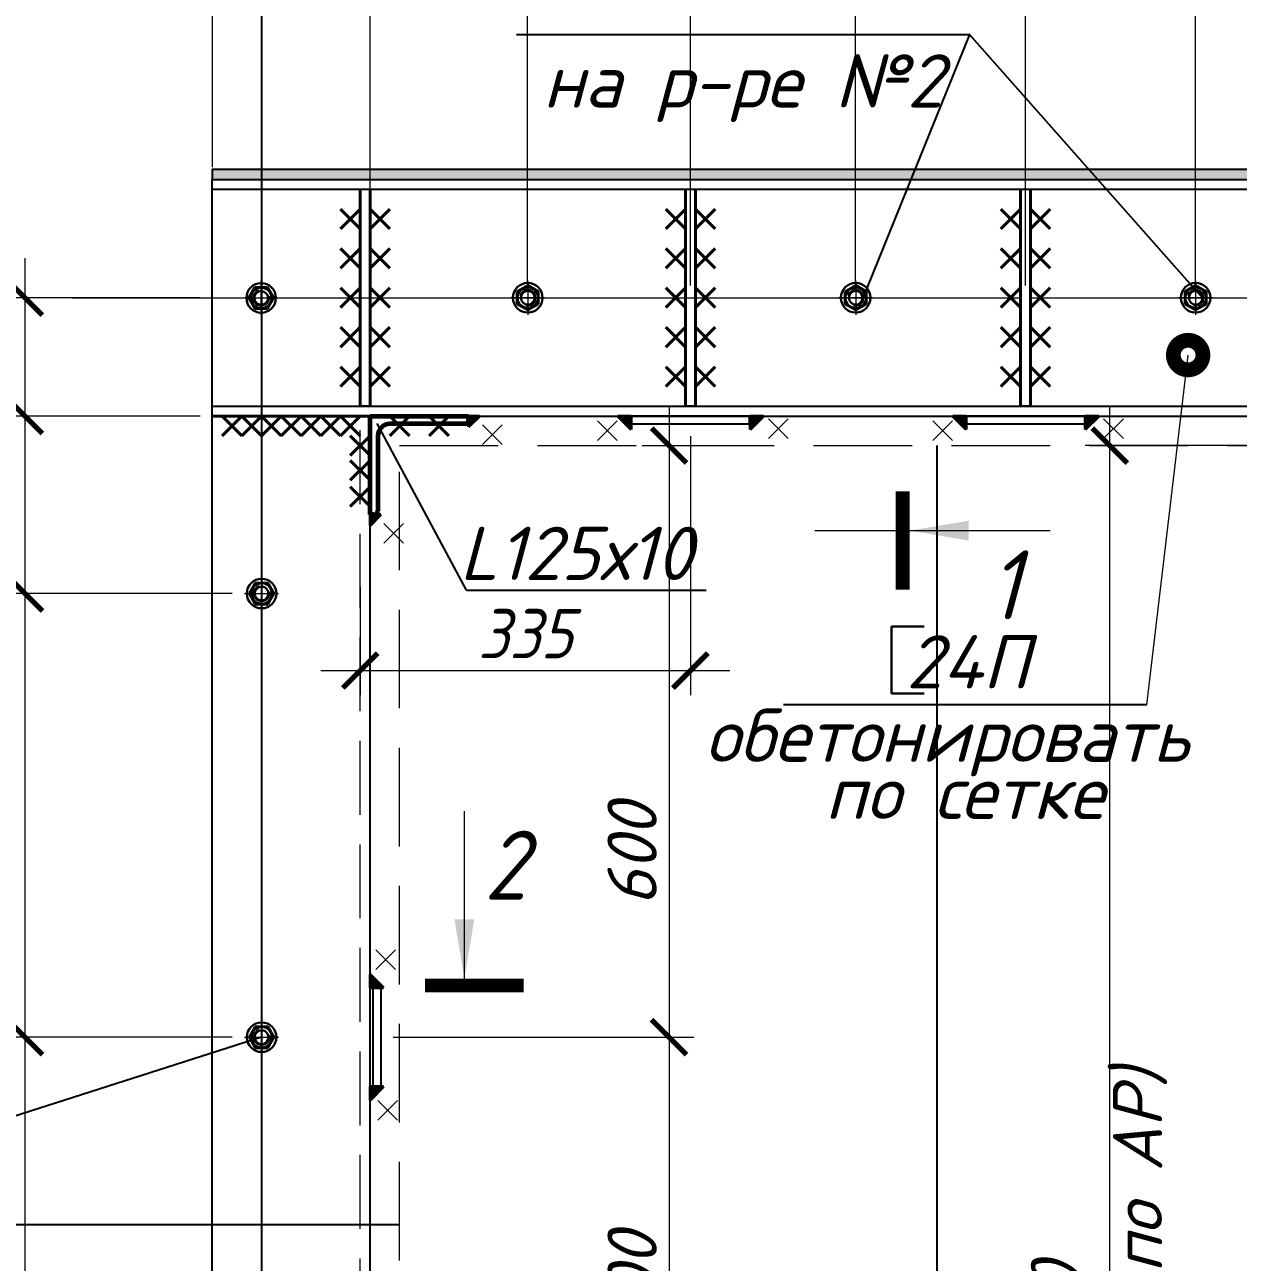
# Model space of a CAD drawing. Header units: millimetres. Extents: x 749182 to 2267578, y 70462 to 311449.
# Drawn here: x 2071238 to 2072470, y 190321 to 191576 of the extents above; entities that cross this region are included whole.
import ezdxf
from ezdxf.enums import TextEntityAlignment as Align

# ---------------------------------------------------------------- set-up
doc = ezdxf.new("R2010")
doc.units = ezdxf.units.MM
for name, pattern in [('015-60-22-12-0682-ПЗУ-20_П_изм1$0$K5LT_AXLED_REINFORCED', [13, 8, -2, 1, -2]), ('ГОСТ 2.303 4', [7, 5, -2, 0]), ('осеваяX2', [4, 2.5, -0.5, 0.5, -0.5])]:
    doc.linetypes.add(name, pattern=pattern)
doc.layers.get('Defpoints').update_dxf_attribs({"color": 255})
for name, color, linetype, lineweight in [('1Стены', 252, 'Continuous', 25), ('Оси', 165, 'осеваяX2', 13), ('Размер', 7, 'Continuous', 13), ('размеры', 7, 'Continuous', 9), ('Размеры КР', 164, 'Continuous', 9), ('сварка', 156, 'Continuous', 9), ('Стены', 184, 'Continuous', 40)]:
    doc.layers.add(name, color=color, linetype=linetype, lineweight=lineweight)
doc.layers.add('CS_UNPLOTTED', color=254, linetype='Continuous', plot=False)
for name, color, linetype in [('VPORTS', 7, 'Continuous'), ('металл', 124, 'Continuous'), ('Текст', 7, 'Continuous'), ('Штриховка', 252, 'Continuous')]:
    doc.layers.add(name, color=color, linetype=linetype)
doc.styles.add('GOST 2.304_new', font='isocpeur.ttf', dxfattribs={"width": 0.9, "oblique": 15})
doc.styles.add('М2', font='isocpeui.ttf')
doc.dimstyles.new('SPDS', dxfattribs={"dimscale": 25, "dimtxt": 2.5, "dimasz": 1.77, "dimexe": 1.25, "dimexo": 0.625, "dimtad": 1, "dimdec": 0, "dimrnd": 0.001, "dimtxsty": 'GOST 2.304_new', "dimblk": 'ARCHTICK', "dimcen": 2.5, "dimdle": 2, "dimclrt": 256, "dimazin": 2, "dimtfac": 0.75, "dimtdec": 0, "dimtmove": 1, "dimatfit": 3, "dimfxl": 0, "dimtolj": 1, "dimlwd": 9, "dimlwe": 9, "dimarcsym": 0})
doc.dimstyles.new('SPDS 1_20', dxfattribs={"dimscale": 20, "dimtxt": 2.5, "dimasz": 1.77, "dimexe": 1.25, "dimexo": 0.625, "dimtad": 1, "dimdec": 0, "dimrnd": 0.001, "dimtxsty": 'М2', "dimblk": 'ARCHTICK', "dimcen": 2.5, "dimdle": 2, "dimclrt": 256, "dimadec": 0, "dimazin": 2, "dimtfac": 0.75, "dimtdec": 0, "dimtmove": 1, "dimatfit": 3, "dimfxl": 0, "dimtolj": 1, "dimlwd": 9, "dimlwe": 9, "dimarcsym": 0})

# ---------------------------------------------------------------- blocks, each defined once
blk = doc.blocks.new('м16')
at = {"layer": 'металл', "lineweight": 30, "ltscale": 20}
for p, q in [((-11, 6.4), (0, 12.7)), ((0, 12.7), (11, 6.4)), ((-11, -6.4), (-11, 6.4)), ((11, 6.4), (11, -6.4)), ((0, -12.7), (-11, -6.4)), ((11, -6.4), (0, -12.7))]:
    blk.add_line(p, q, dxfattribs=at)
blk.add_circle((0, 0), 15, dxfattribs=at)
for radius, start, end in [(10.4, 0, 180), (10.4, 180, 0), (6.92, 0, 180), (6.92, 180, 0)]:
    blk.add_arc((0, 0), radius, start, end, dxfattribs=at)
at = {"layer": 'металл', "linetype": 'Continuous', "lineweight": 25, "ltscale": 20}
blk.add_arc((0, 0), 8, 255, 165, dxfattribs=at)
at = {"layer": 'Оси', "ltscale": 20}
for p, q in [((0, 17.3), (0, -17.3)), ((17, 0), (-17.3, 0))]:
    blk.add_line(p, q, dxfattribs=at)
blk = doc.blocks.new('свар')
at = {"layer": 'сварка', "color": 0, "linetype": 'Continuous', "ltscale": 10}
for p, q in [((10, 10), (-10, -10)), ((-10, 10), (10, -10))]:
    blk.add_line(p, q, dxfattribs=at)
blk = doc.blocks.new('_ArchTick')
at = {"color": 0, "linetype": 'ByBlock', "const_width": 0.15}
blk.add_lwpolyline([(-0.5, -0.5), (0.5, 0.5)], dxfattribs=at)
blk = doc.blocks.new('*D1752')
at = {"layer": 'Defpoints', "color": 0, "lineweight": 20, "ltscale": 20, "transparency": 16777216}
for p in [(2071852.3, 191148.9), (2071599.8, 190548.9), (2071892.1, 190548.9)]:
    blk.add_point(p, dxfattribs=at)
at = {"layer": 'Размер', "color": 0, "lineweight": 9, "ltscale": 20, "transparency": 16777216}
for p, q in [((2071892.1, 191188.9), (2071892.1, 190508.9)), ((2071864.8, 191148.9), (2071917.1, 191148.9)), ((2071612.3, 190548.9), (2071917.1, 190548.9))]:
    blk.add_line(p, q, dxfattribs=at)
at = {"layer": 'Размер', "color": 0, "lineweight": 9, "ltscale": 20, "transparency": 16777216, "xscale": 35.4, "yscale": 35.4, "zscale": 35.4}
for p, rotation in [((2071892.1, 191148.9), 90), ((2071892.1, 190548.9), 270)]:
    blk.add_blockref('_ArchTick', p, dxfattribs=dict(at, rotation=rotation))
at = {"layer": 'Размер', "ltscale": 20, "transparency": 16777216, "insert": (2071854.6, 190734.1), "char_height": 50, "attachment_point": 5, "rotation": 90, "style": 'М2'}
blk.add_mtext('\\A1;600', dxfattribs=at)
blk = doc.blocks.new('*D1753')
at = {"layer": 'Defpoints', "color": 0, "lineweight": 20, "ltscale": 20, "transparency": 16777216}
for p in [(2071599.8, 190548.9), (2071599.8, 190048.9), (2071892.1, 190048.9)]:
    blk.add_point(p, dxfattribs=at)
at = {"layer": 'Размер', "color": 0, "lineweight": 9, "ltscale": 20, "transparency": 16777216}
for p, q in [((2071892.1, 190588.9), (2071892.1, 190008.9)), ((2071612.3, 190548.9), (2071917.1, 190548.9)), ((2071612.3, 190048.9), (2071917.1, 190048.9))]:
    blk.add_line(p, q, dxfattribs=at)
at = {"layer": 'Размер', "color": 0, "lineweight": 9, "ltscale": 20, "transparency": 16777216, "xscale": 35.4, "yscale": 35.4, "zscale": 35.4}
for p, rotation in [((2071892.1, 190548.9), 90), ((2071892.1, 190048.9), 270)]:
    blk.add_blockref('_ArchTick', p, dxfattribs=dict(at, rotation=rotation))
at = {"layer": 'Размер', "ltscale": 20, "transparency": 16777216, "insert": (2071854.6, 190298.9), "char_height": 50, "attachment_point": 5, "rotation": 90, "style": 'М2'}
blk.add_mtext('\\A1;500', dxfattribs=at)
blk = doc.blocks.new('*D1748')
at = {"layer": 'Defpoints', "color": 0, "lineweight": 20, "ltscale": 20, "transparency": 16777216}
for p in [(2071428.8, 192106.7), (2071428.8, 191418.9), (2071588.8, 191178.9)]:
    blk.add_point(p, dxfattribs=at)
at = {"layer": 'размеры', "color": 0, "lineweight": 9, "ltscale": 20, "transparency": 16777216}
for p, q in [((2071428.8, 191431.4), (2071428.8, 192131.7)), ((2071588.8, 191191.4), (2071588.8, 192131.7)), ((2071628.8, 192106.7), (2071388.8, 192106.7))]:
    blk.add_line(p, q, dxfattribs=at)
at = {"layer": 'размеры', "color": 0, "lineweight": 9, "ltscale": 20, "transparency": 16777216, "xscale": 35.4, "yscale": 35.4, "zscale": 35.4, "rotation": 180}
blk.add_blockref('_ArchTick', (2071428.8, 192106.7), dxfattribs=at)
at = {"layer": 'размеры', "color": 0, "lineweight": 9, "ltscale": 20, "transparency": 16777216, "xscale": 35.4, "yscale": 35.4, "zscale": 35.4}
blk.add_blockref('_ArchTick', (2071588.8, 192106.7), dxfattribs=at)
at = {"layer": 'размеры', "ltscale": 20, "transparency": 16777216, "insert": (2071508.8, 192144.2), "char_height": 50, "attachment_point": 5, "style": 'GOST 2.304_new'}
blk.add_mtext('\\A1;160', dxfattribs=at)
blk = doc.blocks.new('*D1741')
at = {"layer": 'Defpoints', "color": 0, "lineweight": 20, "ltscale": 20, "transparency": 16777216}
for p in [(2072339.3, 191148.9), (2072508.2, 191148.9), (2072393.2, 188948.9)]:
    blk.add_point(p, dxfattribs=at)
at = {"layer": 'Размер', "color": 0, "lineweight": 9, "ltscale": 20, "transparency": 16777216}
for p, q in [((2072339.3, 188908.9), (2072339.3, 191188.9)), ((2072495.7, 191148.9), (2072314.3, 191148.9)), ((2072380.7, 188948.9), (2072314.3, 188948.9))]:
    blk.add_line(p, q, dxfattribs=at)
at = {"layer": 'Размер', "color": 0, "lineweight": 9, "ltscale": 20, "transparency": 16777216, "xscale": 35.4, "yscale": 35.4, "zscale": 35.4}
for p, rotation in [((2072339.3, 191148.9), 90), ((2072339.3, 188948.9), 270)]:
    blk.add_blockref('_ArchTick', p, dxfattribs=dict(at, rotation=rotation))
at = {"layer": 'Размер', "ltscale": 20, "transparency": 16777216, "insert": (2072332.5, 190252.5), "char_height": 50, "width": 670.583, "attachment_point": 5, "rotation": 90, "style": 'М2'}
blk.add_mtext('\\A1;2200 \\P(уточнять по АР)', dxfattribs=at)
blk = doc.blocks.new('*D1742')
at = {"layer": 'Defpoints', "color": 0, "lineweight": 20, "ltscale": 20, "transparency": 16777216}
for p in [(2071428.8, 191298.9), (2071238.7, 191178.9), (2071428.8, 191178.9)]:
    blk.add_point(p, dxfattribs=at)
at = {"layer": 'размеры', "color": 0, "lineweight": 9, "ltscale": 20, "transparency": 16777216}
for p, q in [((2071238.7, 191338.9), (2071238.7, 191138.9)), ((2071416.3, 191298.9), (2071213.7, 191298.9)), ((2071416.3, 191178.9), (2071213.7, 191178.9))]:
    blk.add_line(p, q, dxfattribs=at)
at = {"layer": 'размеры', "color": 0, "lineweight": 9, "ltscale": 20, "transparency": 16777216, "xscale": 35.4, "yscale": 35.4, "zscale": 35.4}
for p, rotation in [((2071238.7, 191298.9), 90), ((2071238.7, 191178.9), 270)]:
    blk.add_blockref('_ArchTick', p, dxfattribs=dict(at, rotation=rotation))
at = {"layer": 'размеры', "ltscale": 20, "transparency": 16777216, "insert": (2071201.2, 191238.9), "char_height": 50, "attachment_point": 5, "rotation": 90, "style": 'GOST 2.304_new'}
blk.add_mtext('\\A1;120', dxfattribs=at)
blk = doc.blocks.new('*D1743')
at = {"layer": 'Defpoints', "color": 0, "lineweight": 20, "ltscale": 20, "transparency": 16777216}
for p in [(2071428.8, 191178.9), (2071238.7, 190998.9), (2071461.5, 190998.9)]:
    blk.add_point(p, dxfattribs=at)
at = {"layer": 'размеры', "color": 0, "lineweight": 9, "ltscale": 20, "transparency": 16777216}
for p, q in [((2071238.7, 191218.9), (2071238.7, 190958.9)), ((2071416.3, 191178.9), (2071213.7, 191178.9)), ((2071449, 190998.9), (2071213.7, 190998.9))]:
    blk.add_line(p, q, dxfattribs=at)
at = {"layer": 'размеры', "color": 0, "lineweight": 9, "ltscale": 20, "transparency": 16777216, "xscale": 35.4, "yscale": 35.4, "zscale": 35.4}
for p, rotation in [((2071238.7, 191178.9), 90), ((2071238.7, 190998.9), 270)]:
    blk.add_blockref('_ArchTick', p, dxfattribs=dict(at, rotation=rotation))
at = {"layer": 'размеры', "ltscale": 20, "transparency": 16777216, "insert": (2071201.2, 191088.9), "char_height": 50, "attachment_point": 5, "rotation": 90, "style": 'GOST 2.304_new'}
blk.add_mtext('\\A1;180', dxfattribs=at)
blk = doc.blocks.new('*D1744')
at = {"layer": 'Defpoints', "color": 0, "lineweight": 20, "ltscale": 20, "transparency": 16777216}
for p in [(2071461.5, 190998.9), (2071238.7, 190548.9), (2071461.5, 190548.9)]:
    blk.add_point(p, dxfattribs=at)
at = {"layer": 'размеры', "color": 0, "lineweight": 9, "ltscale": 20, "transparency": 16777216}
for p, q in [((2071238.7, 191038.9), (2071238.7, 190508.9)), ((2071449, 190998.9), (2071213.7, 190998.9)), ((2071449, 190548.9), (2071213.7, 190548.9))]:
    blk.add_line(p, q, dxfattribs=at)
at = {"layer": 'размеры', "color": 0, "lineweight": 9, "ltscale": 20, "transparency": 16777216, "xscale": 35.4, "yscale": 35.4, "zscale": 35.4}
for p, rotation in [((2071238.7, 190998.9), 90), ((2071238.7, 190548.9), 270)]:
    blk.add_blockref('_ArchTick', p, dxfattribs=dict(at, rotation=rotation))
at = {"layer": 'размеры', "ltscale": 20, "transparency": 16777216, "insert": (2071201.2, 190773.9), "char_height": 50, "attachment_point": 5, "rotation": 90, "style": 'GOST 2.304_new'}
blk.add_mtext('\\A1;450', dxfattribs=at)
blk = doc.blocks.new('*D1745')
at = {"layer": 'Defpoints', "color": 0, "lineweight": 20, "ltscale": 20, "transparency": 16777216}
for p in [(2071461.5, 190548.9), (2071238.7, 190048.9), (2071461.5, 190048.9)]:
    blk.add_point(p, dxfattribs=at)
at = {"layer": 'размеры', "color": 0, "lineweight": 9, "ltscale": 20, "transparency": 16777216}
for p, q in [((2071238.7, 190588.9), (2071238.7, 190008.9)), ((2071449, 190548.9), (2071213.7, 190548.9)), ((2071449, 190048.9), (2071213.7, 190048.9))]:
    blk.add_line(p, q, dxfattribs=at)
at = {"layer": 'размеры', "color": 0, "lineweight": 9, "ltscale": 20, "transparency": 16777216, "xscale": 35.4, "yscale": 35.4, "zscale": 35.4}
for p, rotation in [((2071238.7, 190548.9), 90), ((2071238.7, 190048.9), 270)]:
    blk.add_blockref('_ArchTick', p, dxfattribs=dict(at, rotation=rotation))
at = {"layer": 'размеры', "ltscale": 20, "transparency": 16777216, "insert": (2071201.2, 190298.9), "char_height": 50, "attachment_point": 5, "rotation": 90, "style": 'GOST 2.304_new'}
blk.add_mtext('\\A1;500', dxfattribs=at)
blk = doc.blocks.new('*D1759')
at = {"layer": 'Defpoints', "color": 0, "lineweight": 20, "ltscale": 20, "transparency": 16777216}
for p in [(2071748.6, 192106.7), (2071588.8, 192029), (2071748.6, 191298.9)]:
    blk.add_point(p, dxfattribs=at)
at = {"layer": 'размеры', "color": 0, "lineweight": 9, "ltscale": 20, "transparency": 16777216}
for p, q in [((2071588.8, 192041.5), (2071588.8, 192131.7)), ((2071748.6, 191311.4), (2071748.6, 192131.7)), ((2071548.8, 192106.7), (2071788.6, 192106.7))]:
    blk.add_line(p, q, dxfattribs=at)
at = {"layer": 'размеры', "color": 0, "lineweight": 9, "ltscale": 20, "transparency": 16777216, "xscale": 35.4, "yscale": 35.4, "zscale": 35.4, "rotation": 180}
blk.add_blockref('_ArchTick', (2071588.8, 192106.7), dxfattribs=at)
at = {"layer": 'размеры', "color": 0, "lineweight": 9, "ltscale": 20, "transparency": 16777216, "xscale": 35.4, "yscale": 35.4, "zscale": 35.4}
blk.add_blockref('_ArchTick', (2071748.6, 192106.7), dxfattribs=at)
at = {"layer": 'размеры', "ltscale": 20, "transparency": 16777216, "insert": (2071668.7, 192144.2), "char_height": 50, "attachment_point": 5, "style": 'GOST 2.304_new'}
blk.add_mtext('\\A1;160', dxfattribs=at)
blk = doc.blocks.new('*D1761')
at = {"layer": 'Defpoints', "color": 0, "lineweight": 20, "ltscale": 20, "transparency": 16777216}
for p in [(2071913.8, 191170.9), (2071578.8, 191017.7), (2071913.8, 190920.7)]:
    blk.add_point(p, dxfattribs=at)
at = {"layer": 'размеры', "color": 0, "lineweight": 9, "ltscale": 20, "transparency": 16777216}
for p, q in [((2071913.8, 191158.4), (2071913.8, 190895.7)), ((2071578.8, 191005.2), (2071578.8, 190895.7)), ((2071538.8, 190920.7), (2071953.8, 190920.7))]:
    blk.add_line(p, q, dxfattribs=at)
at = {"layer": 'размеры', "color": 0, "lineweight": 9, "ltscale": 20, "transparency": 16777216, "xscale": 35.4, "yscale": 35.4, "zscale": 35.4, "rotation": 180}
blk.add_blockref('_ArchTick', (2071578.8, 190920.7), dxfattribs=at)
at = {"layer": 'размеры', "color": 0, "lineweight": 9, "ltscale": 20, "transparency": 16777216, "xscale": 35.4, "yscale": 35.4, "zscale": 35.4}
blk.add_blockref('_ArchTick', (2071913.8, 190920.7), dxfattribs=at)
at = {"layer": 'размеры', "ltscale": 20, "transparency": 16777216, "insert": (2071746.3, 190958.2), "char_height": 50, "attachment_point": 5, "style": 'GOST 2.304_new'}
blk.add_mtext('\\A1;335', dxfattribs=at)
blk = doc.blocks.new('*D1887')
at = {"layer": 'Defpoints', "color": 0, "lineweight": 20, "transparency": 16777216}
for p in [(2072253.8, 192106.7), (2071913.8, 191298.9), (2072253.8, 191298.9)]:
    blk.add_point(p, dxfattribs=at)
at = {"layer": 'Размеры КР', "color": 0, "lineweight": 9, "transparency": 16777216}
for p, q in [((2071913.8, 191311.4), (2071913.8, 192131.7)), ((2072253.8, 191311.4), (2072253.8, 192131.7)), ((2071873.8, 192106.7), (2072293.8, 192106.7))]:
    blk.add_line(p, q, dxfattribs=at)
at = {"layer": 'Размеры КР', "color": 0, "lineweight": 9, "transparency": 16777216, "xscale": 35.4, "yscale": 35.4, "zscale": 35.4, "rotation": 180}
blk.add_blockref('_ArchTick', (2071913.8, 192106.7), dxfattribs=at)
at = {"layer": 'Размеры КР', "color": 0, "lineweight": 9, "transparency": 16777216, "xscale": 35.4, "yscale": 35.4, "zscale": 35.4}
blk.add_blockref('_ArchTick', (2072253.8, 192106.7), dxfattribs=at)
at = {"layer": 'Размеры КР', "lineweight": 20, "transparency": 16777216, "insert": (2072083.8, 192144.2), "char_height": 50, "attachment_point": 5, "style": 'М2'}
blk.add_mtext('\\A1;340', dxfattribs=at)
blk = doc.blocks.new('*D1888')
at = {"layer": 'Defpoints', "color": 0, "lineweight": 20, "transparency": 16777216}
for p in [(2072426.3, 191955.3), (2072081.3, 191298.9), (2072426.3, 191298.9)]:
    blk.add_point(p, dxfattribs=at)
at = {"layer": 'Размеры КР', "color": 0, "lineweight": 9, "transparency": 16777216}
for p, q in [((2072081.3, 191311.4), (2072081.3, 191980.3)), ((2072426.3, 191311.4), (2072426.3, 191980.3)), ((2072041.3, 191955.3), (2072466.3, 191955.3))]:
    blk.add_line(p, q, dxfattribs=at)
at = {"layer": 'Размеры КР', "color": 0, "lineweight": 9, "transparency": 16777216, "xscale": 35.4, "yscale": 35.4, "zscale": 35.4, "rotation": 180}
blk.add_blockref('_ArchTick', (2072081.3, 191955.3), dxfattribs=at)
at = {"layer": 'Размеры КР', "color": 0, "lineweight": 9, "transparency": 16777216, "xscale": 35.4, "yscale": 35.4, "zscale": 35.4}
blk.add_blockref('_ArchTick', (2072426.3, 191955.3), dxfattribs=at)
at = {"layer": 'Размеры КР', "lineweight": 20, "transparency": 16777216, "insert": (2072253.8, 191992.8), "char_height": 50, "attachment_point": 5, "style": 'М2'}
blk.add_mtext('\\A1;345', dxfattribs=at)
blk = doc.blocks.new('*D1889')
at = {"layer": 'Defpoints', "color": 0, "lineweight": 20, "transparency": 16777216}
for p in [(2072593.5, 192106.7), (2072253.8, 191381.5), (2072593.5, 191298.9)]:
    blk.add_point(p, dxfattribs=at)
at = {"layer": 'Размеры КР', "color": 0, "lineweight": 9, "transparency": 16777216}
for p, q in [((2072253.8, 191394), (2072253.8, 192131.7)), ((2072593.5, 191311.4), (2072593.5, 192131.7)), ((2072213.8, 192106.7), (2072633.5, 192106.7))]:
    blk.add_line(p, q, dxfattribs=at)
at = {"layer": 'Размеры КР', "color": 0, "lineweight": 9, "transparency": 16777216, "xscale": 35.4, "yscale": 35.4, "zscale": 35.4, "rotation": 180}
blk.add_blockref('_ArchTick', (2072253.8, 192106.7), dxfattribs=at)
at = {"layer": 'Размеры КР', "color": 0, "lineweight": 9, "transparency": 16777216, "xscale": 35.4, "yscale": 35.4, "zscale": 35.4}
blk.add_blockref('_ArchTick', (2072593.5, 192106.7), dxfattribs=at)
at = {"layer": 'Размеры КР', "lineweight": 20, "transparency": 16777216, "insert": (2072423.6, 192144.2), "char_height": 50, "attachment_point": 5, "style": 'М2'}
blk.add_mtext('\\A1;340', dxfattribs=at)

msp = doc.modelspace()

# ---------------------------------------------------------------- hatches: boundary and pattern name
at = {"layer": 'Стены', "linetype": 'Continuous', "ltscale": 4}
for points in [[(2071688.7716, 191178.8719), (2071699.6863, 191178.8719), (2071688.7716, 191167.9571)], [(2071588.7716, 191078.8719), (2071599.6863, 191078.8719), (2071588.7716, 191067.9571)]]:
    msp.add_hatch(color=256, dxfattribs=at).paths.add_polyline_path(points, flags=0)
at = {"layer": 'Стены', "linetype": 'Continuous', "ltscale": 5}
for points in [[(2071853.6787, 191178.8719), (2071840.0353, 191178.8719), (2071853.6787, 191165.2284)], [(2071974.3657, 191178.8719), (2071988.0091, 191178.8719), (2071974.3657, 191165.2284)], [(2072193.661, 191178.8702), (2072180.0175, 191178.8702), (2072193.661, 191165.2268)], [(2072314.348, 191178.8702), (2072327.9914, 191178.8702), (2072314.348, 191165.2268)], [(2071588.7716, 190598.9598), (2071588.7716, 190612.6033), (2071602.415, 190598.9598)], [(2071588.7716, 190498.7642), (2071588.7716, 190485.1208), (2071602.415, 190498.7642)]]:
    msp.add_hatch(color=256, dxfattribs=at).paths.add_polyline_path(points, flags=0)
at = {"layer": 'Штриховка', "ltscale": 20}
h = msp.add_hatch(dxfattribs=at)
h.set_pattern_fill('AR-SAND', color=256, scale=0.3)
h.set_pattern_definition([(37.5, (-40076890.576, -1002582.568), (-0.4800093888, 14.68239712), [0, -11.5824, 0, -12.954, 0, -12.3825]), (7.5, (-40076890.576, -1002582.568), (13.485698494, 21.504753017), [0, -6.2484, 0, -10.4394, 0, -4.0005]), (327.5, (-40076899.949, -1002582.568), (23.7297711072, 0.0431155404), [0, -3.81, 0, -13.716, 0, -17.907]), (317.5, (-40076899.949, -1002582.568), (22.906693574, 6.687879698), [0, -1.905, 0, -8.9916, 0, -10.287])])
h.paths.add_polyline_path([(2073078.7814, 191429.2955), (2071428.7716, 191428.8759), (2071428.7716, 191418.8759), (2071428.7716, 191418.8719), (2073078.7814, 191419.2955)])

# ---------------------------------------------------------------- linework, layer by layer
at = {"layer": '1Стены', "linetype": 'ГОСТ 2.303 4', "lineweight": 13, "ltscale": 15}
msp.add_line((2071578.7716, 188884.4406), (2071578.7716, 191214.4505), dxfattribs=at)
at = {"layer": '1Стены', "linetype": 'ГОСТ 2.303 4', "lineweight": 13, "ltscale": 20}
for p, q in [((2071618.7716, 188922.4406), (2071618.7716, 191148.8719)), ((2071618.7716, 191148.8719), (2072888.7814, 191148.8719))]:
    msp.add_line(p, q, dxfattribs=at)
at = {"layer": 'CS_UNPLOTTED', "ltscale": 20}
msp.add_line((2071478.7716, 191860.7202), (2071478.7716, 188945.7042), dxfattribs=at)
at = {"layer": 'CS_UNPLOTTED', "ltscale": 100}
for p, q in [((2072163.7765, 191148.8719), (2072163.7765, 188922.4406)), ((2070975.7083, 190358.862), (2071618.7716, 190358.862))]:
    msp.add_line(p, q, dxfattribs=at)
at = {"layer": 'VPORTS', "ltscale": 100}
msp.add_lwpolyline([(2071428.7716, 191418.8719), (2073078.7814, 191418.8719), (2073078.7814, 191428.8799), (2071428.7716, 191428.8799)], close=True, dxfattribs=at)
at = {"layer": 'металл', "color": 0, "ltscale": 20}
for p, q in [((2071428.7716, 188732.4406), (2071428.7716, 191418.8719)), ((2071428.7716, 191418.8719), (2073078.7814, 191418.8719)), ((2071428.7716, 191408.8719), (2073078.7814, 191408.8719)), ((2071428.7716, 191188.8719), (2073078.7814, 191188.8719)), ((2071588.7716, 191178.8719), (2071428.7716, 191178.8719)), ((2071428.7716, 191178.8719), (2073078.7814, 191178.8719)), ((2071588.7716, 189017.4505), (2071588.7716, 191164.4505))]:
    msp.add_line(p, q, dxfattribs=at)
at = {"layer": 'металл', "ltscale": 20}
for points in [[(2071578.7765, 191408.8719), (2071588.7718, 191408.8719), (2071588.7718, 191188.8719), (2071578.7765, 191188.8719)], [(2071908.7788, 191408.8719), (2071918.7741, 191408.8719), (2071918.7741, 191188.8719), (2071908.7788, 191188.8719)], [(2072248.7611, 191408.8702), (2072258.7564, 191408.8702), (2072258.7564, 191188.8702), (2072248.7611, 191188.8702)], [(2071853.7765, 191178.8719), (2071853.7765, 191170.8719), (2071973.7765, 191170.8719), (2071973.7765, 191178.8719)], [(2072193.7588, 191178.8702), (2072193.7588, 191170.8702), (2072313.7588, 191170.8702), (2072313.7588, 191178.8702)], [(2071591.7806, 190598.862), (2071599.7806, 190598.862), (2071599.7806, 190498.862), (2071591.7806, 190498.862)]]:
    msp.add_lwpolyline(points, close=True, dxfattribs=at)
at = {"layer": 'Оси', "linetype": '015-60-22-12-0682-ПЗУ-20_П_изм1$0$K5LT_AXLED_REINFORCED', "ltscale": 100}
msp.add_line((2071286.7099, 191298.8719), (2073220.8431, 191298.8719), dxfattribs=at)
at = {"layer": 'Размер', "linetype": 'Continuous', "ltscale": 20}
for p, q in [((2072040.1656, 191062.6557), (2072278.5913, 191062.6557)), ((2071684.4822, 190608.2699), (2071684.4822, 190778.2699))]:
    msp.add_line(p, q, dxfattribs=at)
at = {"layer": 'Размер', "linetype": 'Continuous', "ltscale": 20, "const_width": 14}
for points in [[(2072129.0356, 191002.6557), (2072129.0356, 191102.6557)], [(2071744.4822, 190601.2699), (2071644.4822, 190601.2699)]]:
    msp.add_lwpolyline(points, dxfattribs=at)
at = {"layer": 'Размер', "linetype": 'Continuous', "ltscale": 20}
for points in [[(2072136.0356, 191062.6557), (2072196.1256, 191072.7113), (2072196.1256, 191052.6001)], [(2071684.4822, 190608.2699), (2071674.4266, 190668.3599), (2071694.5378, 190668.3599)]]:
    msp.add_solid(points, dxfattribs=at)
at = {"layer": 'размеры', "ltscale": 20}
msp.add_line((2072376.7608, 190886.0857), (2072418.6927, 191240.7321), dxfattribs=at)
at = {"layer": 'Размеры КР', "lineweight": 20}
for p, q in [((2071583.7727, 191298.8717), (2071913.7942, 191298.8735)), ((2071913.7942, 191298.8735), (2072248.7658, 191298.8726)), ((2072258.7564, 191298.8726), (2072593.5161, 191298.8717))]:
    msp.add_line(p, q, dxfattribs=at)
at = {"layer": 'Стены', "color": 0, "linetype": 'Continuous', "ltscale": 10}
for p, q in [((2071578.7812, 191408.8719), (2071578.7812, 191188.8719)), ((2071588.7765, 191408.8719), (2071588.7765, 191188.8719)), ((2071908.7835, 191408.8719), (2071908.7835, 191188.8719)), ((2071918.7788, 191408.8719), (2071918.7788, 191188.8719)), ((2072248.7658, 191408.8702), (2072248.7658, 191188.8702)), ((2072258.7611, 191408.8702), (2072258.7611, 191188.8702)), ((2071578.7812, 191388.8719), (2071558.7812, 191368.8719)), ((2071578.7812, 191368.8719), (2071558.7812, 191388.8719)), ((2071588.7765, 191388.8719), (2071608.7765, 191368.8719)), ((2071588.7765, 191368.8719), (2071608.7765, 191388.8719)), ((2071908.7835, 191388.8719), (2071888.7835, 191368.8719)), ((2071908.7835, 191368.8719), (2071888.7835, 191388.8719)), ((2071918.7788, 191388.8719), (2071938.7788, 191368.8719)), ((2071918.7788, 191368.8719), (2071938.7788, 191388.8719)), ((2072248.7658, 191388.8702), (2072228.7658, 191368.8702)), ((2072248.7658, 191368.8702), (2072228.7658, 191388.8702)), ((2072258.7611, 191388.8702), (2072278.7611, 191368.8702)), ((2072258.7611, 191368.8702), (2072278.7611, 191388.8702)), ((2071578.7812, 191348.8719), (2071558.7812, 191328.8719)), ((2071578.7812, 191328.8719), (2071558.7812, 191348.8719)), ((2071588.7765, 191348.8719), (2071608.7765, 191328.8719)), ((2071588.7765, 191328.8719), (2071608.7765, 191348.8719)), ((2071908.7835, 191348.8719), (2071888.7835, 191328.8719)), ((2071908.7835, 191328.8719), (2071888.7835, 191348.8719)), ((2071918.7788, 191348.8719), (2071938.7788, 191328.8719)), ((2071918.7788, 191328.8719), (2071938.7788, 191348.8719)), ((2072248.7658, 191348.8702), (2072228.7658, 191328.8702)), ((2072248.7658, 191328.8702), (2072228.7658, 191348.8702)), ((2072258.7611, 191348.8702), (2072278.7611, 191328.8702)), ((2072258.7611, 191328.8702), (2072278.7611, 191348.8702)), ((2071578.7812, 191308.8719), (2071558.7812, 191288.8719)), ((2071578.7812, 191288.8719), (2071558.7812, 191308.8719)), ((2071588.7765, 191308.8719), (2071608.7765, 191288.8719)), ((2071588.7765, 191288.8719), (2071608.7765, 191308.8719)), ((2071908.7835, 191308.8719), (2071888.7835, 191288.8719)), ((2071908.7835, 191288.8719), (2071888.7835, 191308.8719)), ((2071918.7788, 191308.8719), (2071938.7788, 191288.8719)), ((2071918.7788, 191288.8719), (2071938.7788, 191308.8719)), ((2072248.7658, 191308.8702), (2072228.7658, 191288.8702)), ((2072248.7658, 191288.8702), (2072228.7658, 191308.8702)), ((2072258.7611, 191308.8702), (2072278.7611, 191288.8702)), ((2072258.7611, 191288.8702), (2072278.7611, 191308.8702)), ((2071578.7812, 191268.8719), (2071558.7812, 191248.8719)), ((2071578.7812, 191248.8719), (2071558.7812, 191268.8719)), ((2071588.7765, 191268.8719), (2071608.7765, 191248.8719)), ((2071588.7765, 191248.8719), (2071608.7765, 191268.8719)), ((2071908.7835, 191268.8719), (2071888.7835, 191248.8719)), ((2071908.7835, 191248.8719), (2071888.7835, 191268.8719)), ((2071918.7788, 191268.8719), (2071938.7788, 191248.8719)), ((2071918.7788, 191248.8719), (2071938.7788, 191268.8719)), ((2072248.7658, 191268.8702), (2072228.7658, 191248.8702)), ((2072248.7658, 191248.8702), (2072228.7658, 191268.8702)), ((2072258.7611, 191268.8702), (2072278.7611, 191248.8702)), ((2072258.7611, 191248.8702), (2072278.7611, 191268.8702)), ((2071578.7812, 191228.8719), (2071558.7812, 191208.8719)), ((2071578.7812, 191208.8719), (2071558.7812, 191228.8719)), ((2071588.7765, 191228.8719), (2071608.7765, 191208.8719)), ((2071588.7765, 191208.8719), (2071608.7765, 191228.8719)), ((2071908.7835, 191228.8719), (2071888.7835, 191208.8719)), ((2071908.7835, 191208.8719), (2071888.7835, 191228.8719)), ((2071918.7788, 191228.8719), (2071938.7788, 191208.8719)), ((2071918.7788, 191208.8719), (2071938.7788, 191228.8719)), ((2072248.7658, 191228.8702), (2072228.7658, 191208.8702)), ((2072248.7658, 191208.8702), (2072228.7658, 191228.8702)), ((2072258.7611, 191228.8702), (2072278.7611, 191208.8702)), ((2072258.7611, 191208.8702), (2072278.7611, 191228.8702)), ((2071428.7716, 191178.8719), (2071588.7716, 191178.8719)), ((2071438.7716, 191178.8719), (2071458.7716, 191158.8719)), ((2071458.7716, 191178.8719), (2071438.7716, 191158.8719)), ((2071478.7716, 191178.8719), (2071458.7716, 191158.8719)), ((2071458.7716, 191178.8719), (2071478.7716, 191158.8719)), ((2071478.7716, 191178.8719), (2071498.7716, 191158.8719)), ((2071498.7716, 191178.8719), (2071478.7716, 191158.8719)), ((2071498.7716, 191178.8719), (2071518.7716, 191158.8719)), ((2071518.7716, 191178.8719), (2071498.7716, 191158.8719)), ((2071518.7716, 191178.8719), (2071538.7716, 191158.8719)), ((2071538.7716, 191178.8719), (2071518.7716, 191158.8719)), ((2071538.7716, 191178.8719), (2071558.7716, 191158.8719)), ((2071558.7716, 191178.8719), (2071538.7716, 191158.8719)), ((2071558.7716, 191178.8719), (2071578.7716, 191158.8719)), ((2071578.7716, 191178.8719), (2071558.7716, 191158.8719)), ((2071588.7716, 191178.8719), (2071588.7716, 191078.8719)), ((2071588.7716, 191178.8719), (2071688.7716, 191178.8719)), ((2071608.7716, 191178.8719), (2071628.7716, 191158.8719)), ((2071628.7716, 191178.8719), (2071608.7716, 191158.8719)), ((2071648.7716, 191178.8719), (2071668.7716, 191158.8719)), ((2071668.7716, 191178.8719), (2071648.7716, 191158.8719)), ((2071588.7716, 191158.8719), (2071568.7716, 191138.8719)), ((2071588.7716, 191138.8719), (2071568.7716, 191158.8719)), ((2071588.7716, 191133.8547), (2071568.7716, 191113.8547)), ((2071588.7716, 191113.8547), (2071568.7716, 191133.8547)), ((2071588.7716, 191107.0182), (2071568.7716, 191087.0182)), ((2071588.7716, 191087.0182), (2071568.7716, 191107.0182))]:
    msp.add_line(p, q, dxfattribs=at)
at = {"layer": 'Стены', "color": 0, "linetype": 'Continuous', "ltscale": 4}
for p, q in [((2071688.7716, 191178.8719), (2071699.6863, 191178.8719)), ((2071699.6863, 191178.8719), (2071688.7716, 191167.9571)), ((2071688.7716, 191167.9571), (2071688.7716, 191178.8719)), ((2071588.7716, 191078.8719), (2071599.6863, 191078.8719)), ((2071599.6863, 191078.8719), (2071588.7716, 191067.9571)), ((2071588.7716, 191067.9571), (2071588.7716, 191078.8719))]:
    msp.add_line(p, q, dxfattribs=at)
at = {"layer": 'Стены', "color": 0, "linetype": 'Continuous', "ltscale": 5}
for p, q in [((2071853.6787, 191178.8719), (2071840.0353, 191178.8719)), ((2071840.0353, 191178.8719), (2071853.6787, 191165.2284)), ((2071853.6787, 191165.2284), (2071853.6787, 191178.8719)), ((2071974.3657, 191178.8719), (2071988.0091, 191178.8719)), ((2071988.0091, 191178.8719), (2071974.3657, 191165.2284)), ((2071974.3657, 191165.2284), (2071974.3657, 191178.8719)), ((2072193.661, 191178.8702), (2072180.0175, 191178.8702)), ((2072180.0175, 191178.8702), (2072193.661, 191165.2268)), ((2072193.661, 191165.2268), (2072193.661, 191178.8702)), ((2072314.348, 191178.8702), (2072327.9914, 191178.8702)), ((2072327.9914, 191178.8702), (2072314.348, 191165.2268)), ((2072314.348, 191165.2268), (2072314.348, 191178.8702)), ((2071588.7716, 190598.9598), (2071588.7716, 190612.6033)), ((2071588.7716, 190612.6033), (2071602.415, 190598.9598)), ((2071602.415, 190598.9598), (2071588.7716, 190598.9598)), ((2071588.7716, 190498.7642), (2071588.7716, 190485.1208)), ((2071588.7716, 190485.1208), (2071602.415, 190498.7642)), ((2071602.415, 190498.7642), (2071588.7716, 190498.7642))]:
    msp.add_line(p, q, dxfattribs=at)
at = {"layer": 'Текст', "ltscale": 20}
for p, q in [((2071737.3078, 191565.7781), (2072197.0428, 191565.7781)), ((2072197.0428, 191565.7781), (2072087.7821, 191296.081)), ((2072433.2268, 191298.8722), (2072197.0428, 191565.7781)), ((2071686.7507, 191002.4108), (2071596.1258, 191171.21)), ((2071686.7507, 191002.4108), (2071929.819, 191002.4108)), ((2072376.7608, 190886.0857), (2072008.1254, 190886.0857)), ((2071478.7716, 190548.862), (2070917.4258, 190369.1902))]:
    msp.add_line(p, q, dxfattribs=at)
at = {"layer": 'Текст', "linetype": 'Continuous', "lineweight": 60, "ltscale": 10}
for p, q in [((2071588.7716, 191078.8719), (2071588.7716, 191178.8719)), ((2071588.7716, 191178.8719), (2071688.7716, 191178.8719)), ((2071688.7716, 191178.8719), (2071688.7716, 191174.8719)), ((2071684.7716, 191170.8719), (2071608.7716, 191170.8719)), ((2071596.7716, 191158.8719), (2071596.7716, 191082.8719)), ((2071592.7716, 191078.8719), (2071588.7716, 191078.8719))]:
    msp.add_line(p, q, dxfattribs=at)
at = {"layer": 'Текст', "lineweight": 30, "ltscale": 10}
for p, q in [((2072151.0433, 190965.3246), (2072117.8226, 190965.3246)), ((2072117.8226, 190965.3246), (2072117.8226, 190897.5616)), ((2072151.0433, 190897.5616), (2072117.8226, 190897.5616))]:
    msp.add_line(p, q, dxfattribs=at)
at = {"layer": 'Текст', "ltscale": 20, "const_width": 30}
msp.add_lwpolyline([(2072426.1927, 191240.7321, 1), (2072411.1927, 191240.7321, 1)], format="xyb", close=True, dxfattribs=at)
at = {"layer": 'Текст', "linetype": 'Continuous', "lineweight": 60, "ltscale": 10}
for centre, radius, start, end in [((2071608.7716, 191158.8719), 12, 90, 180), ((2071684.7716, 191174.8719), 4, 270, 0), ((2071592.7716, 191082.8719), 4, 270, 0)]:
    msp.add_arc(centre, radius, start, end, dxfattribs=at)

# ---------------------------------------------------------------- block references
at = {"layer": 'Размер', "xscale": -1, "rotation": 89.99999999988889}
for p in [(2071478.324, 191298.6993), (2071478.7716, 190998.8719), (2071478.7716, 190548.862)]:
    msp.add_blockref('м16', p, dxfattribs=at)
at = {"layer": 'Размер'}
for p in [(2071748.7835, 191298.8718), (2072081.4526, 191298.8731), (2072426.3088, 191298.8722)]:
    msp.add_blockref('м16', p, dxfattribs=at)
at = {"layer": 'Размер', "color": 0}
for p in [(2071712.8174, 191159.9735), (2071612.8174, 191059.9735)]:
    msp.add_blockref('свар', p, dxfattribs=at)
at = {"layer": 'Размер', "color": 0, "xscale": -1}
for p in [(2071829.6328, 191164.1219), (2072002.9983, 191166.1256), (2072169.6151, 191164.1203), (2072342.9806, 191166.1239)]:
    msp.add_blockref('свар', p, dxfattribs=at)
at = {"layer": 'Размер', "color": 0, "xscale": -1, "rotation": 89.99999999762781}
for p in [(2071604.5269, 190627.5924), (2071606.5306, 190474.7184)]:
    msp.add_blockref('свар', p, dxfattribs=at)

# ---------------------------------------------------------------- texts
at = {"layer": 'Размер', "linetype": 'Continuous', "ltscale": 20, "style": 'GOST 2.304_new', "oblique": 15, "width": 0.9}
for s, p in [('1', (2072216.0356, 190972.6557)), ('2', (2071704.4822, 190688.2699))]:
    msp.add_text(s, height=70, dxfattribs=at).set_placement(p)
at = {"layer": 'Текст', "ltscale": 20, "style": 'М2'}
msp.add_text('на р-ре №2', height=54, dxfattribs=at).set_placement((2071967.1753, 191545.7781), align=Align.TOP_CENTER)
for s, p in [('L125х10', (2071797.5315, 191012.6179)), ('24П', (2072195.2141, 190902.6037)), ('обетонировать ', (2072191.7245, 190828.1343)), ('по сетке', (2072191.7245, 190770.176))]:
    msp.add_text(s, height=54, dxfattribs=at).set_placement(p, align=Align.CENTER)

# ---------------------------------------------------------------- dimensions: what is measured, and where the dimension line sits
at = {"layer": 'Размер', "ltscale": 20}
dim = msp.add_linear_dim(base=(2071892.1421, 190548.862), p1=(2071852.3157, 191148.862), p2=(2071599.7806, 190548.862), angle=90, dimstyle='SPDS', override={"dimscale": 20, "dimtxsty": 'М2', "dimfxl": 1.25, "dimtfill": 0, "dimarcsym": 1}, dxfattribs=at)
dim.commit()
dim.dimension.update_dxf_attribs({"geometry": '*D1752', "text_midpoint": (2071892.1421, 190734.1354), "dimtype": 160})
dim = msp.add_linear_dim(base=(2072339.311, 191148.8719), p1=(2072393.2177, 188948.8719), p2=(2072508.2177, 191148.8719), angle=90, text='<> \\P(уточнять по АР)', dimstyle='SPDS 1_20', override={"dimtxsty": 'М2'}, dxfattribs=at)
dim.commit()
dim.dimension.update_dxf_attribs({"geometry": '*D1741', "text_midpoint": (2072421.6946, 190252.506), "dimtype": 160})
dim = msp.add_linear_dim(base=(2071892.1421, 190048.862), p1=(2071599.7806, 190548.862), p2=(2071599.7806, 190048.862), angle=90, dimstyle='SPDS', override={"dimscale": 20, "dimtxsty": 'М2', "dimfxl": 1.25, "dimtfill": 0, "dimarcsym": 1}, dxfattribs=at)
dim.commit()
dim.dimension.update_dxf_attribs({"geometry": '*D1753', "text_midpoint": (2071854.6421, 190298.862)})
at = {"layer": 'размеры', "ltscale": 20}
for base, p1, p2, picture, middle in [((2071428.7716, 192106.7238), (2071588.7765, 191178.8719), (2071428.7716, 191418.8719), '*D1748', (2071508.774, 192144.2238)), ((2071748.6109, 192106.7238), (2071588.7765, 192029.0124), (2071748.6109, 191298.8718), '*D1759', (2071668.6937, 192144.2238)), ((2071913.7765, 190920.6717), (2071578.7716, 191017.6811), (2071913.7765, 191170.8719), '*D1761', (2071746.274, 190958.1717))]:
    dim = msp.add_linear_dim(base=base, p1=p1, p2=p2, dimstyle='SPDS', override={"dimscale": 20, "dimfxl": 1.25, "dimtfill": 0, "dimarcsym": 1}, dxfattribs=at)
    dim.commit()
    dim.dimension.update_dxf_attribs({"geometry": picture, "text_midpoint": middle})
for base, p1, p2, picture, middle in [((2071238.7405, 191178.8719), (2071428.7716, 191298.8719), (2071428.7716, 191178.8719), '*D1742', (2071201.2405, 191238.8719)), ((2071238.7405, 190548.862), (2071461.4859, 190998.8719), (2071461.4859, 190548.862), '*D1744', (2071201.2405, 190773.867)), ((2071238.7405, 190048.862), (2071461.4859, 190548.862), (2071461.4859, 190048.862), '*D1745', (2071201.2405, 190298.862))]:
    dim = msp.add_linear_dim(base=base, p1=p1, p2=p2, angle=90, dimstyle='SPDS', override={"dimscale": 20, "dimfxl": 1.25, "dimtfill": 0, "dimarcsym": 1}, dxfattribs=at)
    dim.commit()
    dim.dimension.update_dxf_attribs({"geometry": picture, "text_midpoint": middle})
dim = msp.add_linear_dim(base=(2071238.7405, 190998.8719), p1=(2071428.7716, 191178.8719), p2=(2071461.4859, 190998.8719), angle=90, dimstyle='SPDS', override={"dimscale": 20, "dimfxl": 1.25, "dimtfill": 0, "dimarcsym": 1}, dxfattribs=at)
dim.commit()
dim.dimension.update_dxf_attribs({"geometry": '*D1743', "text_midpoint": (2071238.7405, 191088.8719), "dimtype": 160})
at = {"layer": 'Размеры КР', "lineweight": 20}
for base, p1, p2, picture, middle in [((2072253.7573, 192106.7238), (2071913.7942, 191298.8735), (2072253.7573, 191298.8701), '*D1887', (2072083.7758, 192144.2238)), ((2072593.5161, 192106.7238), (2072253.7573, 191381.5388), (2072593.5161, 191298.8717), '*D1889', (2072423.6367, 192144.2238)), ((2072426.3088, 191955.3053), (2072081.28, 191298.8731), (2072426.3088, 191298.8731), '*D1888', (2072253.7944, 191992.8053))]:
    dim = msp.add_linear_dim(base=base, p1=p1, p2=p2, dimstyle='SPDS 1_20', dxfattribs=at)
    dim.commit()
    dim.dimension.update_dxf_attribs({"geometry": picture, "text_midpoint": middle})

doc.saveas('drawing.dxf')
